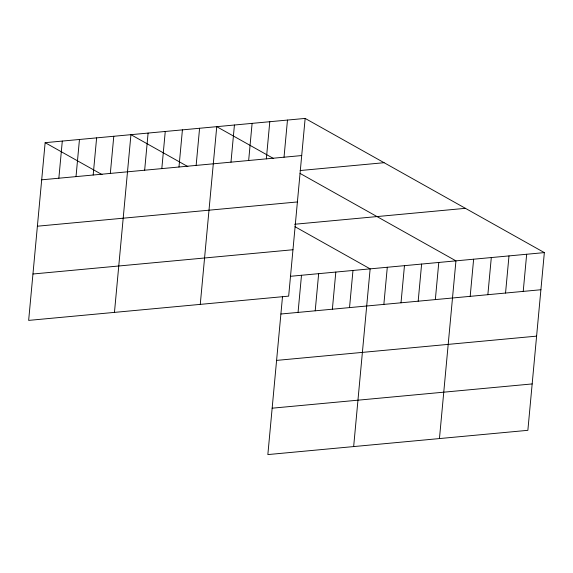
<?xml version="1.0" encoding="UTF-8"?>
<svg xmlns="http://www.w3.org/2000/svg" width="573" height="573" viewBox="0 0 573 573"><rect width="100%" height="100%" fill="white"/><g stroke="black" fill="none" stroke-linecap="round" stroke-linejoin="round"><path stroke-width="0.86" d="M45.138 142.677L28.65 320.393L288.663 296.134L305.151 118.418L45.138 142.677L102.058 174.615M58.854 178.217L62.299 141.08M76.016 176.62L79.461 139.475M93.177 175.016L96.622 137.878M110.331 173.411L113.783 136.274M114.457 312.385L130.938 134.676L187.865 166.607M144.654 170.21L148.099 133.072M161.815 168.612L165.26 131.468M178.977 167.008L182.422 129.87M196.138 165.411L199.583 128.266M200.264 304.378L216.744 126.669L273.672 158.599M230.983 162.159L234.429 125.014M248.661 160.504L252.106 123.367M266.345 158.857L269.79 121.72M284.022 157.21L287.474 120.065M282.532 296.327L267.849 454.582L527.862 430.323L544.35 252.607L305.151 118.418M298.053 312.407L301.498 275.269M315.207 310.81L318.66 273.665M332.369 309.205L335.814 272.068M349.53 307.608L352.975 270.463M353.656 446.575L370.137 268.866L295.002 226.707M383.853 304.399L387.298 267.262M401.014 302.802L404.459 265.664M418.175 301.197L421.621 264.06M435.337 299.6L438.782 262.455M439.455 438.567L455.943 260.858L300.037 173.397M470.182 296.348L473.627 259.211M487.859 294.694L491.305 257.556M505.544 293.047L508.989 255.909M523.221 291.399L526.666 254.262M41.693 179.822L301.706 155.555M300.102 170.539L384.089 162.703M37.388 226.206L297.401 201.947M294.637 224.258L465.412 208.328M32.955 274.001L292.968 249.742M290.339 276.308L544.35 252.607M280.892 314.011L540.905 289.745M276.587 360.396L536.6 336.136M272.154 408.191L532.167 383.931"/></g></svg>
